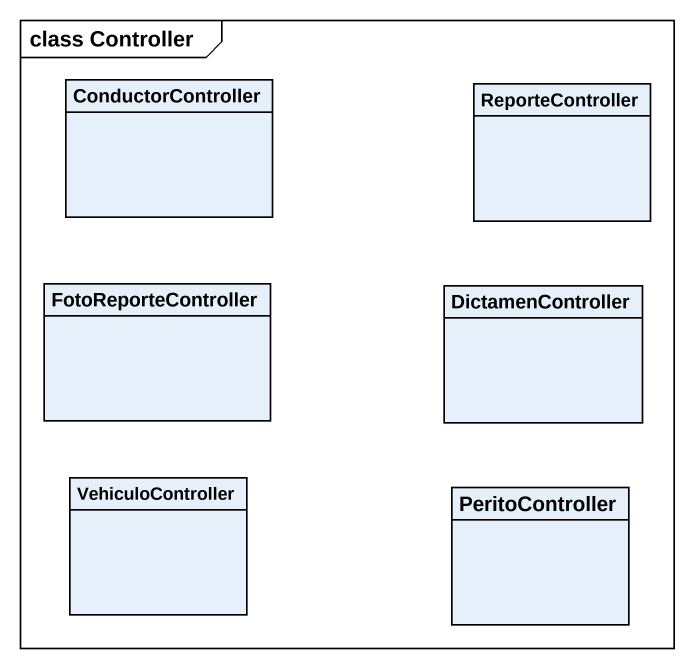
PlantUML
@startuml
mainframe class Controller
hide circle
hide empty members
class ConductorController
class ReporteController
class FotoReporteController
class DictamenController
class VehiculoController
class PeritoController
@enduml
